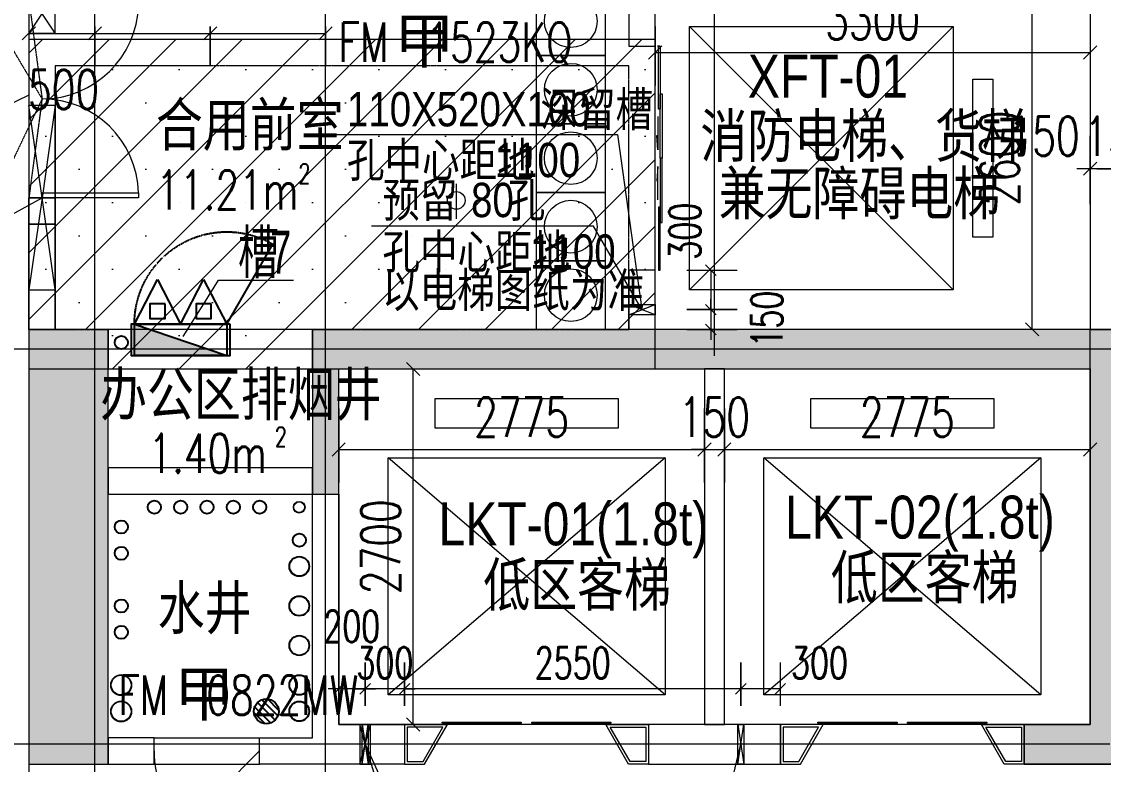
# Model space of a CAD drawing. Header units: millimetres. Extents: x 8533 to 398112, y -117646 to 105276.
# Drawn here: x 164491 to 172696, y 51553 to 57192 of the extents above; entities that cross this region are included whole.
import ezdxf

# ---------------------------------------------------------------- set-up
doc = ezdxf.new("R2010")
doc.units = ezdxf.units.MM
for name, pattern in [('IMPORT-A-D0TE-BF$0$DOTE', [0]), ('IMPORT-A-JC-10_12F$0$DASH', [3.5, 2.5, -1]), ('IMPORT-DASH', [3.5, 2.5, -1]), ('IMPORT-P-XHS-10F$0$DASH', [3.5, 2.5, -1])]:
    doc.linetypes.add(name, pattern=pattern)
for name, color, linetype, lineweight in [('A-D0TE-BF$0$A-Axis-GRID', 1, 'IMPORT-A-D0TE-BF$0$DOTE', 13), ('A-JC-10_12F$0$A-Dims_IDEN', 13, 'Continuous', 13), ('A-JC-10_12F$0$A-floor-HATCH', 9, 'Continuous', 13), ('A-JC-10_12F$0$夹层填充', 8, 'Continuous', 13), ('A-KD-Elevator-Standard$0$A-Dims', 140, 'Continuous', 13), ('A-KD-Elevator-Standard$0$A-Dims-IDEN', 13, 'Continuous', 13), ('A-KD-Elevator-Standard$0$A-floor-LIMIT', 3, 'Continuous', 13), ('A-KD-Elevator-Standard$0$PUB_TEXT', 7, 'Continuous', 13), ('A-PMDT-10F$0$0-现浇内墙构造柱-CABR', 31, 'Continuous', 13), ('A-PMDT-10F$0$0-预制内隔墙-CABR', 6, 'Continuous', 13), ('A-wall-10F$0$-A-盲道', 8, 'Continuous', 13), ('A-wall-10F$0$A-Dims', 140, 'Continuous', 13), ('A-wall-10F$0$A-wall-ARCH', 7, 'Continuous', 13), ('A-wall-10F$0$A-wall-COL', 30, 'Continuous', 13), ('A-wall-10F$0$A-wall-metl', 211, 'Continuous', 13), ('A-wall-10F$0$A-win', 3, 'Continuous', 13), ('A-wall-10F$0$DOOR_FIRE', 4, 'Continuous', 13), ('A-wall-10F$0$DOOR_FIRE_TEXT', 7, 'Continuous', 13), ('A-wall-10F$0$EVTR', 2, 'Continuous', 13), ('A-wall-10F$0$PUB_TEXT', 7, 'Continuous', 13), ('A-wall-10F$0$SPACE', 7, 'Continuous', 13), ('H-TJ-10F$0$H-TZ-JZLD', 211, 'Continuous', 13), ('H-TJ-10F$0$H-TZ-JZLDBZ', 4, 'Continuous', 13), ('H-TJ-10F$0$H-TZ-KTTG', 2, 'Continuous', 13), ('P-XHS-10F$0$PTA-JS给水立管_1区_', 90, 'Continuous', 25), ('P-XHS-10F$0$PTA-PS排水地漏', 10, 'Continuous', 25), ('P-XHS-10F$0$PTA-PS通气立管', 10, 'Continuous', 25), ('P-XHS-10F$0$PTA-PS重力废水立管', 21, 'Continuous', 25), ('P-XHS-10F$0$PTA-XH消火栓立管2区', 10, 'Continuous', 25), ('P-XHS-10F$0$PTA-XH消火栓立管_1区_', 10, 'Continuous', 25), ('P-XHS-10F$0$PTA-XH消火栓箱', 10, 'Continuous', 25), ('P-XHS-10F$0$PTA-YS重力雨水立管', 130, 'Continuous', 25), ('P-XHS-10F$0$VPIPE-中水高', 122, 'Continuous', 25), ('P-XHS-10F$0$VPIPE-直饮', 62, 'Continuous', 25), ('P-XHS-10F$0$VPIPE-直饮3', 65, 'Continuous', 25), ('P-XHS-10F$0$消火栓留槽提资', 4, 'Continuous', 13), ('wall-10_12F$0$S-hatch', 253, 'Continuous', 13), ('wall-10_12F$0$S-wall', 31, 'Continuous', 13), ('X-AREA-SS', 3, 'IMPORT-DASH', 13), ('塔楼-ARC-10F-20250714_dwg', 8, 'Continuous', 13)]:
    doc.layers.add(name, color=color, linetype=linetype, lineweight=lineweight)
doc.styles.add('Arial', font='arial.ttf', dxfattribs={"width": 0.7, "height": 326.200771})
doc.styles.add('Arial_5', font='arial.ttf', dxfattribs={"width": 0.8, "height": 326.200771})
doc.styles.add('Arial_8', font='arial.ttf', dxfattribs={"width": 0.8, "height": 260.960617})
doc.styles.add('Arial_9', font='arial.ttf', dxfattribs={"width": 0.63, "height": 326.200771})
doc.styles.add('Simplex', font='simplex_.ttf', dxfattribs={"width": 0.705882, "height": 297.5})
doc.styles.add('Simplex_3', font='simplex_.ttf', dxfattribs={"height": 337.588652})
doc.styles.add('Simplex_4', font='simplex_.ttf', dxfattribs={"width": 0.705882, "height": 238})
doc.styles.add('Simplex_5', font='simplex_.ttf', dxfattribs={"width": 0.705882, "height": 148.75})

# ---------------------------------------------------------------- blocks, each defined once
blk = doc.blocks.new('塔楼-ARC-10F-20250714_dwg_A-D0TE-BF-2024562-10F_ARC_46_000_')
at = {"layer": 'A-D0TE-BF$0$A-Axis-GRID', "linetype": 'Continuous'}
for p, q in [((13450, -9300), (13450, -5900)), ((8750, -7100), (8750, -6700)), ((10500, -7100), (10500, -6700)), ((8750, -9300), (8750, -7100)), ((10500, -9300), (10500, -7100)), ((8750, -9600), (8750, -9300)), ((10500, -9450), (10500, -9300)), ((13450, -9500), (13450, -9300)), ((8250, -9450), (-2116.1, -9450)), ((8850, -9450), (8250, -9450)), ((10400, -9450), (8850, -9450)), ((10500, -9450), (10400, -9450)), ((10500, -9600), (10500, -9450)), ((13000, -9450), (10500, -9450)), ((16600, -9450), (13000, -9450)), ((8750, -12600), (8750, -9600)), ((10500, -10550), (10500, -9600)), ((10500, -16500), (10500, -10550)), ((8250, -12450), (-2116.1, -12450)), ((8850, -12450), (8250, -12450)), ((15800, -12450), (8850, -12450)), ((16450, -12450), (15800, -12450)), ((8750, -16500), (8750, -12600))]:
    blk.add_line(p, q, dxfattribs=at)
blk = doc.blocks.new('塔楼-ARC-10F-20250714_dwg__U152-2024572-10F_ARC_46_000_')
at = {"layer": 'H-TJ-10F$0$H-TZ-JZLD'}
for p, q in [((0, 700), (0, -700)), ((0, 700), (0.5, 696.8)), ((199.9, 700), (0.5, 700)), ((0.5, 696.8), (100, 0)), ((100, 0), (199.9, 699.1)), ((200, 0), (200, 700)), ((0, -700), (100, 0)), ((100, 0), (199.9, -699.1)), ((200, -700), (200, 0)), ((0, -700), (199.9, -700))]:
    blk.add_line(p, q, dxfattribs=at)
blk = doc.blocks.new('塔楼-ARC-10F-20250714_dwg__U166-2024573-10F_ARC_46_000_')
at = {"layer": 'H-TJ-10F$0$H-TZ-JZLD'}
for p, q in [((0, 150), (166.7, -100)), ((33.3, -100), (200, 150)), ((0.5, -149.3), (33.3, -100)), ((0.5, -150), (200, -150)), ((166.7, -100), (200, -150)), ((200, -150), (200, -100))]:
    blk.add_line(p, q, dxfattribs=at)
at = {"layer": 'H-TJ-10F$0$H-TZ-JZLD', "flags": 128}
blk.add_lwpolyline([(200, -100), (200, 150), (0, 150), (0, -150)], dxfattribs=at)
blk = doc.blocks.new('塔楼-ARC-10F-20250714_dwg__U154-2024598-10F_ARC_46_000_')
at = {"layer": 'H-TJ-10F$0$H-TZ-KTTG'}
for radius in [79.5, 75, 75]:
    blk.add_circle((0, 0), radius, dxfattribs=at)
blk = doc.blocks.new('塔楼-ARC-10F-20250714_dwg_H-TJ-10F-2024599-10F_ARC_46_000_')
at = {"layer": 'H-TJ-10F$0$H-TZ-JZLDBZ'}
blk.add_line((8250, -8355.9), (8350, -8300.9), dxfattribs=at)
at = {"layer": 'H-TJ-10F$0$H-TZ-JZLDBZ', "flags": 128}
blk.add_lwpolyline([(4542.4, -9613.7), (5961.4, -9613.7), (8249, -8356.4)], dxfattribs=at)
at = {"layer": 'H-TJ-10F$0$H-TZ-KTTG'}
for radius in [44.5, 40.5]:
    blk.add_circle((10300.4, -10650), radius, dxfattribs=at)
at = {"rotation": 180}
for name, p in [('塔楼-ARC-10F-20250714_dwg__U166-2024573-10F_ARC_46_000_', (8449.9, -6900)), ('塔楼-ARC-10F-20250714_dwg__U152-2024572-10F_ARC_46_000_', (8449.9, -8300))]:
    blk.add_blockref(name, p, dxfattribs=at)
for p in [(8949.8, -12000.2), (8949.8, -12200.2)]:
    blk.add_blockref('塔楼-ARC-10F-20250714_dwg__U154-2024598-10F_ARC_46_000_', p)
blk = doc.blocks.new('塔楼-ARC-10F-20250714_dwg__U152-V68-10F_ARC_46_000_')
at = {"layer": 'H-TJ-10F$0$H-TZ-JZLD'}
for p, q in [((0, 700), (0.5, 696.8)), ((199.9, 700), (0.5, 700)), ((0.5, 696.8), (100, 0)), ((100, 0), (199.9, 699.1)), ((200, 0), (200, 700)), ((100, 0), (199.9, -699.1)), ((200, -700), (200, 0)), ((0, -700), (199.9, -700))]:
    blk.add_line(p, q, dxfattribs=at)
at = {"layer": 'H-TJ-10F$0$H-TZ-JZLD', "flags": 128}
blk.add_lwpolyline([(0, 700), (0, -700), (100, 0)], dxfattribs=at)
blk = doc.blocks.new('塔楼-ARC-10F-20250714_dwg__U166-V69-10F_ARC_46_000_')
at = {"layer": 'H-TJ-10F$0$H-TZ-JZLD'}
for p, q in [((0, 150), (166.7, -100)), ((33.3, -100), (200, 150)), ((0.5, -149.3), (33.3, -100)), ((166.7, -100), (200, -150))]:
    blk.add_line(p, q, dxfattribs=at)
at = {"layer": 'H-TJ-10F$0$H-TZ-JZLD', "flags": 128}
for points in [[(200, -100), (200, 150), (0, 150), (0, -150)], [(0.5, -150), (200, -150), (200, -100)]]:
    blk.add_lwpolyline(points, dxfattribs=at)
blk = doc.blocks.new('塔楼-ARC-10F-20250714_dwg_H-TJ-10F-V80-10F_ARC_46_000_')
at = {"layer": 'H-TJ-10F$0$H-TZ-JZLDBZ'}
blk.add_line((8250, -8355.9), (8350, -8300.9), dxfattribs=at)
at = {"layer": 'H-TJ-10F$0$H-TZ-JZLDBZ', "flags": 128}
blk.add_lwpolyline([(4542.4, -9613.7), (5961.4, -9613.7), (8249, -8356.4)], dxfattribs=at)
at = {"layer": 'H-TJ-10F$0$H-TZ-KTTG'}
for radius in [44.5, 40.5]:
    blk.add_circle((10300.4, -10650), radius, dxfattribs=at)
at = {"rotation": 180}
for name, p in [('塔楼-ARC-10F-20250714_dwg__U166-V69-10F_ARC_46_000_', (8449.9, -6900)), ('塔楼-ARC-10F-20250714_dwg__U152-V68-10F_ARC_46_000_', (8449.9, -8300))]:
    blk.add_blockref(name, p, dxfattribs=at)
for p in [(8949.8, -12000.2), (8949.8, -12200.2)]:
    blk.add_blockref('塔楼-ARC-10F-20250714_dwg__U154-2024598-10F_ARC_46_000_', p)
blk = doc.blocks.new('塔楼-ARC-10F-20250714_dwg_wall-10_12F-2024600-10F_ARC_46_000_')
at = {"layer": 'wall-10_12F$0$S-hatch'}
for points in [[(8250, -12600), (8850, -12600), (8850, -9300), (8250, -9300), (8250, -9600)], [(10400, -10550), (10600, -10550), (10600, -9600), (16300, -9600), (16300, -9300), (10400, -9300), (10400, -9610.5)], [(15800, -12600), (16600, -12600), (16600, -9300), (16300, -9300), (16300, -12300), (15800, -12300)]]:
    blk.add_hatch(color=256, dxfattribs=at).paths.add_polyline_path(points, flags=0)
at = {"layer": 'wall-10_12F$0$S-wall'}
for p, q in [((8449.4, -9300), (8250, -9300)), ((8250, -9300), (8250, -9600)), ((8850, -9300), (8449.4, -9300)), ((8850, -9600), (8850, -9300)), ((10400, -9300), (10400, -9600)), ((13000, -9300), (10400, -9300)), ((8850, -11600), (8850, -9600)), ((10600, -9600), (13000, -9600)), ((10600, -10550), (10600, -9600)), ((13000, -9600), (16300, -9600)), ((16300, -12300), (16300, -9600)), ((8850, -12600), (8850, -11600))]:
    blk.add_line(p, q, dxfattribs=at)
at = {"layer": 'wall-10_12F$0$S-wall', "flags": 128}
for points in [[(16300, -9600), (16300, -9300), (13000, -9300)], [(16300, -9600), (16300, -9300), (16600, -9300)], [(8250, -9600), (8250, -12600), (8850, -12600)], [(10400, -9600), (10400, -10550), (10600, -10550)], [(16600, -12600), (16300, -12600), (15800, -12600), (15800, -12300), (16300, -12300)]]:
    blk.add_lwpolyline(points, dxfattribs=at)
blk = doc.blocks.new('塔楼-ARC-10F-20250714_dwg_A-JC-10_12F-2024601-10F_ARC_46_000_')
at = {"layer": 'A-JC-10_12F$0$夹层填充'}
h = blk.add_hatch(dxfattribs=at)
h.set_pattern_fill('FP_46', color=256, style=0, pattern_type=2)
h.set_pattern_definition([(45, (0, 0), (-252.57, 252.57), []), (45, (252.57, 0), (-252.57, 252.57), [0, -357.188])])
h.paths.add_polyline_path([(8850, -9600), (10400, -9600), (10400, -9300), (13000, -9300), (13000, -7100), (8250, -7100), (8250, -9300), (8850, -9300)], flags=0)
at = {"layer": 'A-JC-10_12F$0$A-Dims_IDEN', "flags": 128}
blk.add_lwpolyline([(8250, -7521.7), (6281.2, -8476.7), (3160.4, -8476.7), (2160.4, -8476.7)], dxfattribs=at)
at = {"layer": 'A-JC-10_12F$0$A-floor-HATCH'}
for p, q in [((13000, -9300), (13000, -7100)), ((8850, -9300), (8850, -9500)), ((10400, -9300), (10400, -9500)), ((8850, -9600), (10400, -9600))]:
    blk.add_line(p, q, dxfattribs=at)
at = {"layer": 'A-JC-10_12F$0$A-floor-HATCH', "linetype": 'IMPORT-A-JC-10_12F$0$DASH'}
for p, q in [((8450, -9300), (8850, -9300)), ((10400, -9300), (12800, -9300))]:
    blk.add_line(p, q, dxfattribs=at)
at = {"layer": 'A-JC-10_12F$0$A-floor-HATCH', "flags": 128}
for points in [[(13000, -7100), (8250, -7100), (8250, -8300)], [(8250, -8300), (8250, -9600), (8850, -9600)], [(10400, -9600), (13000, -9600), (13000, -9300)]]:
    blk.add_lwpolyline(points, dxfattribs=at)
at = {"layer": 'A-JC-10_12F$0$A-floor-HATCH', "linetype": 'IMPORT-A-JC-10_12F$0$DASH', "flags": 128}
blk.add_lwpolyline([(12800, -9300), (12800, -7300), (8450, -7300), (8450, -9300)], dxfattribs=at)
blk = doc.blocks.new('塔楼-ARC-10F-20250714_dwg_P-XHS-10F$0$消火栓箱体_留洞750_240_-V81-10F_ARC_46_000_')
at = {"layer": 'P-XHS-10F$0$PTA-XH消火栓箱'}
blk.add_hatch(color=256, dxfattribs=at).paths.add_polyline_path([(1141429.3, 2311090.4), (1141429.3, 2311330.4), (1140729.3, 2311090.4)], flags=0)
at = {"layer": 'P-XHS-10F$0$PTA-XH消火栓立管_1区_', "color": 135}
blk.add_line((1140729.2, 2311330.4), (1140379.2, 2311936.6), dxfattribs=at)
at = {"layer": 'P-XHS-10F$0$PTA-XH消火栓立管_1区_', "color": 135, "flags": 128}
blk.add_lwpolyline([(1140704.3, 2311330.4), (1141454.3, 2311330.4), (1141454.3, 2311090.4), (1140704.3, 2311090.4)], close=True, dxfattribs=at)
at = {"layer": 'P-XHS-10F$0$PTA-XH消火栓立管_1区_', "color": 135, "linetype": 'IMPORT-P-XHS-10F$0$DASH'}
blk.add_arc((1140729.2, 2311330.4), 700, 0, 120, dxfattribs=at)
at = {"layer": 'P-XHS-10F$0$PTA-XH消火栓箱'}
for p, q in [((1141429.3, 2311330.4), (1140729.3, 2311090.4)), ((1141429.3, 2311090.4), (1141429.3, 2311330.4)), ((1140729.3, 2311090.4), (1141429.3, 2311090.4))]:
    blk.add_line(p, q, dxfattribs=at)
at = {"layer": 'P-XHS-10F$0$PTA-XH消火栓箱', "flags": 128}
for points in [[(1140904.3, 2311669.5), (1140729.3, 2311330.4), (1141079.2, 2311330.4)], [(1141254.3, 2311669.5), (1141079.3, 2311330.4), (1141429.2, 2311330.4)]]:
    blk.add_lwpolyline(points, close=True, dxfattribs=at)
for points in [[(1140847, 2311484.4), (1140961.5, 2311484.4), (1140961.5, 2311372.9), (1140847, 2311372.9), (1140847, 2311484.4)], [(1141197, 2311484.4), (1141311.5, 2311484.4), (1141311.5, 2311372.9), (1141197, 2311372.9), (1141197, 2311484.4)], [(1141429.3, 2311330.4), (1141079.3, 2311330.4), (1140729.3, 2311330.4), (1141429.3, 2311330.4), (1140729.3, 2311330.4), (1140729.3, 2311090.4), (1141429.3, 2311090.4), (1141429.3, 2311330.4), (1140729.3, 2311090.4)]]:
    blk.add_lwpolyline(points, dxfattribs=at)
blk = doc.blocks.new('塔楼-ARC-10F-20250714_dwg_P-XHS-10F$0$$TwtSys$00000141-2024618-10F_ARC_46_000_')
at = {"layer": 'P-XHS-10F$0$PTA-PS排水地漏', "flags": 128}
for points in [[(-10.1, 91.8), (-94.2, 7.7)], [(35.1, 87.2), (-87.2, -35.1)], [(66.5, 66.5), (-66.5, -66.5)], [(87.6, 32.9), (-32.4, -87.1)], [(92.3, -11.4), (11.4, -92.3)]]:
    blk.add_lwpolyline(points, close=True, dxfattribs=at)
at = {"layer": 'P-XHS-10F$0$PTA-PS排水地漏'}
blk.add_circle((0, 0), 94, dxfattribs=at)
blk.add_circle((0, 0), 94, dxfattribs=at)
blk = doc.blocks.new('塔楼-ARC-10F-20250714_dwg_P-XHS-10F-2024623-10F_ARC_46_000_')
at = {"layer": 'P-XHS-10F$0$PTA-JS给水立管_1区_'}
for centre in [(9800.9, -10649.6), (10000.9, -10649.6)]:
    blk.add_circle(centre, 50, dxfattribs=at)
at = {"layer": 'P-XHS-10F$0$PTA-PS通气立管'}
blk.add_circle((10300.9, -11999.6), 75, dxfattribs=at)
at = {"layer": 'P-XHS-10F$0$PTA-PS重力废水立管'}
for centre, radius in [((10300.9, -10899.6), 50), ((10300.9, -11099.6), 75), ((10300.9, -12199.6), 75)]:
    blk.add_circle(centre, radius, dxfattribs=at)
at = {"layer": 'P-XHS-10F$0$PTA-XH消火栓立管2区'}
for centre in [(8950.9, -9399.9), (8950.9, -11399.6), (8950.9, -11599.6)]:
    blk.add_circle(centre, 50, dxfattribs=at)
at = {"layer": 'P-XHS-10F$0$PTA-YS重力雨水立管'}
for centre in [(10300.9, -11399.6), (10300.9, -11699.6)]:
    blk.add_circle(centre, 75, dxfattribs=at)
at = {"layer": 'P-XHS-10F$0$VPIPE-中水高'}
for centre in [(9400.9, -10649.6), (9600.9, -10649.6)]:
    blk.add_circle(centre, 50, dxfattribs=at)
at = {"layer": 'P-XHS-10F$0$VPIPE-直饮'}
blk.add_circle((8950.9, -10999.6), 50, dxfattribs=at)
at = {"layer": 'P-XHS-10F$0$VPIPE-直饮3'}
for centre in [(9200.9, -10649.6), (8950.9, -10799.6)]:
    blk.add_circle(centre, 50, dxfattribs=at)
at = {"layer": 'P-XHS-10F$0$消火栓留槽提资'}
for p, q in [((9518.2, -9197.6), (9575.7, -9105.2)), ((9421, -9353.6), (9518.2, -9197.6))]:
    blk.add_line(p, q, dxfattribs=at)
at = {"layer": 'P-XHS-10F$0$消火栓留槽提资', "flags": 128}
blk.add_lwpolyline([(9575.7, -9105.2), (9687.2, -8926.3), (10256.7, -8926.3)], dxfattribs=at)
at = {"extrusion": (0, 0, -1), "zscale": -1, "rotation": 359.9856960209426}
blk.add_blockref('塔楼-ARC-10F-20250714_dwg_P-XHS-10F$0$消火栓箱体_留洞750_240_-V81-10F_ARC_46_000_', (-1151056.7, -2320304.7), dxfattribs=at)
at = {"rotation": 270}
blk.add_blockref('塔楼-ARC-10F-20250714_dwg_P-XHS-10F$0$$TwtSys$00000141-2024618-10F_ARC_46_000_', (10050.9, -12199.6), dxfattribs=at)
at = {"layer": 'P-XHS-10F$0$消火栓留槽提资', "color": 7, "char_height": 326.201, "attachment_point": 1, "line_spacing_factor": 0.941778}
for s, insert, width, style in [('\\fArial|b0|i0|c134|p34|;\\W.7;槽', (9835.2, -8549.5), 422.661, 'Arial'), ('\\fArial|b0|i0|c134|p34|;\\W.63;7', (10080.2, -8549.5), 190.197, 'Arial_9')]:
    blk.add_mtext(s, dxfattribs=dict(at, insert=insert, width=width, style=style))
blk = doc.blocks.new('塔楼-ARC-10F-20250714_dwg_A-KD-Elevator-Standard$0$_ArchTick-2024624-10F_ARC_46_000_')
at = {"layer": 'A-KD-Elevator-Standard$0$A-Dims'}
blk.add_line((-0.5, -0.5), (0.5, 0.5), dxfattribs=at)
blk = doc.blocks.new('塔楼-ARC-10F-20250714_dwg_A-KD-Elevator-Standard$0$_ArchTick-V85-10F_ARC_46_000_')
at = {"layer": 'A-KD-Elevator-Standard$0$A-Dims'}
for p, q in [((0, 0), (0.5, 0.5)), ((-0.5, -0.5), (0, 0))]:
    blk.add_line(p, q, dxfattribs=at)
blk = doc.blocks.new('塔楼-ARC-10F-20250714_dwg_A-KD-Elevator-Standard-2024625-10F_ARC_46_000_')
at = {"layer": 'A-KD-Elevator-Standard$0$A-Dims'}
for p, q in [((13240, -8850), (13622.5, -8850)), ((13422.5, -9150), (13422.5, -9300)), ((13240, -9300), (13622.5, -9300)), ((13422.5, -9300), (13422.5, -9380)), ((10600, -12158), (10600, -11828.7)), ((13950, -12158), (13950, -11828.7)), ((11100, -12028.7), (11180, -12028.7))]:
    blk.add_line(p, q, dxfattribs=at)
at = {"layer": 'A-KD-Elevator-Standard$0$A-Dims', "flags": 128}
for points in [[(13422.5, -8850), (13422.5, -9150), (13422.5, -9070)], [(10720, -12028.7), (10800, -12028.7), (10600, -12028.7), (10520, -12028.7)], [(13950, -12028.7), (13650, -12028.7), (11100, -12028.7), (10800, -12028.7), (10880, -12028.7)]]:
    blk.add_lwpolyline(points, dxfattribs=at)
for points in [[(13622.5, -9150), (13240, -9150)], [(10800, -11828.7), (10800, -12158)], [(11100, -11828.7), (11100, -12158)], [(13650, -11828.7), (13650, -12158)]]:
    blk.add_lwpolyline(points, close=True, dxfattribs=at)
at = {"layer": 'A-KD-Elevator-Standard$0$A-Dims-IDEN', "color": 7}
blk.add_line((11491.9, -8194.2), (11491.9, -8460.2), dxfattribs=at)
at = {"layer": 'A-KD-Elevator-Standard$0$A-Dims-IDEN', "flags": 128}
for points in [[(10578.5, -7820.5), (12713.8, -7820.5), (12900, -9150), (12531.6, -8516.2), (10847.9, -8516.2)], [(13164.5, -14475.4), (11429.5, -14475.4), (10800, -12450), (11402.5, -13770), (10850.5, -16500)], [(13596.6, -16500), (13164.5, -14475.4), (13650, -12450)]]:
    blk.add_lwpolyline(points, dxfattribs=at)
at = {"layer": 'A-KD-Elevator-Standard$0$A-Dims-IDEN', "color": 7}
blk.add_circle((11491.9, -8320.2), 67.2, dxfattribs=at)
at = {"layer": 'A-KD-Elevator-Standard$0$A-floor-LIMIT'}
for p, q in [((13000, -9190), (12800, -9110)), ((10840, -12600), (10760, -12300)), ((10777.5, -12600), (10822.5, -12300)), ((13627.5, -12600), (13672.5, -12300))]:
    blk.add_line(p, q, dxfattribs=at)
at = {"layer": 'A-KD-Elevator-Standard$0$A-floor-LIMIT', "flags": 128}
for points in [[(12800, -9190), (12800, -9110), (13000, -9110), (13000, -9190), (12800, -9190), (13000, -9110)], [(10760, -12600), (10840, -12300), (10760, -12300), (10760, -12600), (10840, -12600), (10840, -12300)], [(10777.5, -12300), (10822.5, -12300), (10822.5, -12600), (10777.5, -12600), (10777.5, -12300), (10822.5, -12600)], [(13627.5, -12300), (13672.5, -12300), (13672.5, -12600), (13627.5, -12600), (13627.5, -12300), (13672.5, -12600)]]:
    blk.add_lwpolyline(points, dxfattribs=at)
for name, p, xscale, yscale, zscale, rotation in [('塔楼-ARC-10F-20250714_dwg_A-KD-Elevator-Standard$0$_ArchTick-2024624-10F_ARC_46_000_', (13422.5, -8850), 80.00000000000001, 80.00000000000001, 80.00000000000001, 90), ('塔楼-ARC-10F-20250714_dwg_A-KD-Elevator-Standard$0$_ArchTick-2024624-10F_ARC_46_000_', (13422.5, -9150), 80, 80, 80, 270), ('塔楼-ARC-10F-20250714_dwg_A-KD-Elevator-Standard$0$_ArchTick-2024624-10F_ARC_46_000_', (13422.5, -9150), 80, 80, 80, 270), ('塔楼-ARC-10F-20250714_dwg_A-KD-Elevator-Standard$0$_ArchTick-V85-10F_ARC_46_000_', (13422.5, -9300), 80.00000000000001, 80.00000000000001, 80.00000000000001, 90), ('塔楼-ARC-10F-20250714_dwg_A-KD-Elevator-Standard$0$_ArchTick-2024624-10F_ARC_46_000_', (10800, -12028.7), 80, 80, 80, 180), ('塔楼-ARC-10F-20250714_dwg_A-KD-Elevator-Standard$0$_ArchTick-2024624-10F_ARC_46_000_', (11100, -12028.7), 80, 80, 80, 180), ('塔楼-ARC-10F-20250714_dwg_A-KD-Elevator-Standard$0$_ArchTick-2024624-10F_ARC_46_000_', (11100, -12028.7), 80, 80, 80, 180), ('塔楼-ARC-10F-20250714_dwg_A-KD-Elevator-Standard$0$_ArchTick-2024624-10F_ARC_46_000_', (13650, -12028.7), 80, 80, 80, 180)]:
    blk.add_blockref(name, p, dxfattribs=dict(xscale=xscale, yscale=yscale, zscale=zscale, rotation=rotation))
at = {"xscale": 80, "yscale": 80, "zscale": 80}
for p in [(10600, -12028.7), (10800, -12028.7), (13650, -12028.7), (13950, -12028.7)]:
    blk.add_blockref('塔楼-ARC-10F-20250714_dwg_A-KD-Elevator-Standard$0$_ArchTick-2024624-10F_ARC_46_000_', p, dxfattribs=at)
at = {"layer": 'A-KD-Elevator-Standard$0$A-Dims', "color": 7, "char_height": 238, "attachment_point": 2, "rotation": 90, "line_spacing_factor": 1.125731, "style": 'Simplex_4'}
for s, insert, width in [('300', (13106.6, -8554), 550.748), ('150', (13729.2, -9221.9), 513.458)]:
    blk.add_mtext(s, dxfattribs=dict(at, insert=insert, width=width))
at = {"layer": 'A-KD-Elevator-Standard$0$A-Dims', "color": 7, "char_height": 238, "attachment_point": 2, "line_spacing_factor": 1.125731, "style": 'Simplex_4'}
for s, insert, width in [('200', (10698.5, -11435.2), 550.748), ('300', (10950, -11712.8), 550.748), ('2550', (12375, -11712.8), 734.331), ('300', (14246, -11712.8), 550.748)]:
    blk.add_mtext(s, dxfattribs=dict(at, insert=insert, width=width))
at = {"layer": 'A-KD-Elevator-Standard$0$A-Dims-IDEN', "color": 7, "attachment_point": 1, "line_spacing_factor": 0.941778, "style": 'Arial_8'}
for s, insert, char_height, width in [('深留槽', (12130.1, -7497.7), 260.96, 1166.645), ('110X520X100', (10662.5, -7497.7), 260.961, 2138.848), ('孔中心距地', (10662.5, -7883.1), 260.96, 1944.408), ('1100', (11782.5, -7883.1), 260.96, 777.763), ('预留', (10931.9, -8186.8), 260.96, 777.763), ('80', (11603.9, -8186.8), 260.96, 388.882), ('\\fArial|b0|i0|c134|p34|;\\W.8;孔', (11881.9, -8186.8), 260.961, 388.882), ('孔中心距地', (10931.9, -8578.8), 260.96, 1944.408), ('1100', (12051.9, -8578.8), 260.96, 777.763)]:
    blk.add_mtext(s, dxfattribs=dict(at, insert=insert, char_height=char_height, width=width))
at = {"layer": 'A-KD-Elevator-Standard$0$PUB_TEXT', "insert": (10929, -8870.4), "char_height": 260.96, "width": 2722.171, "attachment_point": 1, "line_spacing_factor": 0.941778, "style": 'Arial_8'}
blk.add_mtext('以电梯图纸为准', dxfattribs=at)
blk = doc.blocks.new('塔楼-ARC-10F-20250714_dwg_A-KD-Elevator-Standard-10_18F-2024626-10F_ARC_46_000_')
blk.add_blockref('塔楼-ARC-10F-20250714_dwg_A-KD-Elevator-Standard-2024625-10F_ARC_46_000_', (0, 0))
blk = doc.blocks.new('塔楼-ARC-10F-20250714_dwg_A-wall-10F$0$adsafs-2024780-10F_ARC_46_000_')
at = {"layer": 'A-wall-10F$0$-A-盲道', "flags": 128}
blk.add_lwpolyline([(109604361.4, -34965196.8), (109604881.4, -34965196.8), (109604881.4, -34965716.8), (109604361.4, -34965716.8)], close=True, dxfattribs=at)
at = {"layer": 'A-wall-10F$0$-A-盲道'}
blk.add_circle((109604621.4, -34965456.8), 200, dxfattribs=at)
blk = doc.blocks.new('塔楼-ARC-10F-20250714_dwg_A-wall-10F$0$adsafs-V97-10F_ARC_46_000_')
at = {"layer": 'A-wall-10F$0$-A-盲道'}
for p, q in [((109604361.4, -34965196.8), (109604461.4, -34965196.8)), ((109604461.4, -34965196.8), (109604881.4, -34965196.8))]:
    blk.add_line(p, q, dxfattribs=at)
at = {"layer": 'A-wall-10F$0$-A-盲道', "flags": 128}
blk.add_lwpolyline([(109604881.4, -34965196.8), (109604881.4, -34965716.8), (109604361.4, -34965716.8), (109604361.4, -34965196.8)], dxfattribs=at)
at = {"layer": 'A-wall-10F$0$-A-盲道'}
blk.add_circle((109604621.4, -34965456.8), 200, dxfattribs=at)
blk = doc.blocks.new('塔楼-ARC-10F-20250714_dwg_A-wall-10F$0$$DorLib2D$00000002-2024787-10F_ARC_46_000_')
at = {"layer": 'A-wall-10F$0$DOOR_FIRE'}
for p, q in [((8350, -6800), (8449.4, -6800)), ((8449.4, -6800), (9081.2, -6800)), ((8448.8, -8300), (8350, -8300)), ((9081.2, -8300), (8448.8, -8300))]:
    blk.add_line(p, q, dxfattribs=at)
at = {"layer": 'A-wall-10F$0$DOOR_FIRE', "flags": 128}
for points in [[(9081.2, -6800), (9081.2, -6837.5), (8350, -6837.5), (8350, -6800)], [(8350, -8300), (8350, -8262.5), (9081.2, -8262.5), (9081.2, -8300)]]:
    blk.add_lwpolyline(points, dxfattribs=at)
at = {"layer": 'A-wall-10F$0$DOOR_FIRE'}
for centre, radius, start, end in [((8350, -6818.7), 731.3, 270, 358.53072), ((8350, -8281.2), 731.2, 1.46928, 90)]:
    blk.add_arc(centre, radius, start, end, dxfattribs=at)
blk = doc.blocks.new('塔楼-ARC-10F-20250714_dwg_A-wall-10F$0$$DorLib2D$00000114-2024798-10F_ARC_46_000_')
at = {"layer": 'A-wall-10F$0$DOOR_FIRE'}
blk.add_line((10000, -12500), (9434.3, -13065.7), dxfattribs=at)
blk.add_arc((10000, -12500), 800, 180, 225, dxfattribs=at)
blk = doc.blocks.new('塔楼-ARC-10F-20250714_dwg_A-wall-10F$0$$DorLib2D$00000127-2024806-10F_ARC_46_000_')
at = {"layer": 'A-wall-10F$0$A-win'}
blk.add_line((12625, -12300), (11425, -12300), dxfattribs=at)
at = {"layer": 'A-wall-10F$0$A-win', "flags": 128}
for points in [[(11385, -12288.6), (11385, -12282.3), (11985, -12282.3), (11985, -12288.6)], [(12065, -12288.6), (12065, -12282.3), (12665, -12282.3), (12665, -12288.6)]]:
    blk.add_lwpolyline(points, close=True, dxfattribs=at)
blk = doc.blocks.new('塔楼-ARC-10F-20250714_dwg_A-wall-10F$0$$DorLib2D$00000127-2024807-10F_ARC_46_000_')
at = {"layer": 'A-wall-10F$0$A-win'}
blk.add_line((15475, -12300), (14275, -12300), dxfattribs=at)
at = {"layer": 'A-wall-10F$0$A-win', "flags": 128}
for points in [[(14235, -12288.6), (14235, -12282.3), (14835, -12282.3), (14835, -12288.6)], [(14915, -12288.6), (14915, -12282.3), (15515, -12282.3), (15515, -12288.6)]]:
    blk.add_lwpolyline(points, close=True, dxfattribs=at)
blk = doc.blocks.new('塔楼-ARC-10F-20250714_dwg_A-wall-10F$0$$DorLib2D$00000138-2024808-10F_ARC_46_000_')
at = {"layer": 'A-wall-10F$0$A-win', "flags": 128}
for points in [[(13038.4, -7150), (13038.4, -7628.1), (13024.4, -7628.1), (13024.4, -7150), (13038.4, -7150), (13018.9, -7150)], [(13038.4, -8000), (13038.4, -7511.3), (13053.8, -7511.3), (13053.8, -8000), (13038.4, -8000), (13038.4, -8488.8), (13053.8, -8488.8), (13053.8, -8000)], [(13019.8, -7684.4), (13019.8, -7937.1), (13012.6, -7826.8), (13019.8, -7826.8)], [(13019.8, -8315.6), (13019.8, -8062.9), (13012.6, -8173.2), (13019.8, -8173.2)]]:
    blk.add_lwpolyline(points, dxfattribs=at)
blk.add_lwpolyline([(13038.4, -8371.9), (13024.4, -8371.9), (13024.4, -8850), (13038.4, -8850)], close=True, dxfattribs=at)
blk = doc.blocks.new('塔楼-ARC-10F-20250714_dwg_A-wall-10F$0$_ArchTick-2024809-10F_ARC_46_000_')
at = {"layer": 'A-wall-10F$0$A-Dims'}
blk.add_line((-0.5, -0.5), (0.5, 0.5), dxfattribs=at)
blk = doc.blocks.new('塔楼-ARC-10F-20250714_dwg_A-wall-10F-2024810-10F_ARC_46_000_')
at = {"layer": 'A-wall-10F$0$A-Dims'}
for p, q in [((15859.7, -9300), (15859.7, -6700)), ((8250, -7000), (8250, -7302.7)), ((10500, -7000), (10500, -7302.7)), ((13000, -7000), (13000, -7447.5)), ((16300, -7000), (16300, -7447.5)), ((13000, -7197.5), (16300, -7197.5)), ((16300, -8350), (16300, -7829.7)), ((16000, -9300), (15609.7, -9300)), ((10900, -9600), (11414.3, -9600)), ((11164.3, -12300), (11164.3, -9600)), ((10600, -9900), (10600, -10461.7)), ((16300, -9900), (16300, -10461.7)), ((13525, -10211.7), (16300, -10211.7)), ((10900, -12300), (11414.3, -12300))]:
    blk.add_line(p, q, dxfattribs=at)
at = {"layer": 'A-wall-10F$0$A-Dims', "flags": 128}
for points in [[(8250, -7052.7), (8750, -7052.7), (9625, -7052.7), (10500, -7052.7)], [(16600, -8079.7), (16450, -8079.7), (16300, -8079.7), (16200, -8079.7)], [(16350, -8079.7), (16450, -8079.7), (16550, -8079.7)], [(10600, -10211.7), (13375, -10211.7), (13275, -10211.7)], [(13375, -10211.7), (13525, -10211.7), (13625, -10211.7)]]:
    blk.add_lwpolyline(points, dxfattribs=at)
for points in [[(8750, -7302.7), (8750, -7000)], [(9625, -7302.7), (9625, -7000)], [(13375, -10461.7), (13375, -9900)], [(13525, -10461.7), (13525, -9900)]]:
    blk.add_lwpolyline(points, close=True, dxfattribs=at)
at = {"layer": 'A-wall-10F$0$A-wall-ARCH'}
blk.add_line((12800, -6700), (12800, -7150), dxfattribs=at)
at = {"layer": 'A-wall-10F$0$A-wall-ARCH', "flags": 128}
for points in [[(12800, -7150), (13000, -7150), (13000, -6700), (15200, -6700), (16300, -6700), (16300, -9300)], [(8448.8, -8300), (8250, -8300), (8250, -9300), (8449.4, -9300)], [(8450, -9300), (8450, -8300), (8448.8, -8300)], [(13000, -9300), (13000, -8850), (12800, -8850), (12800, -9300)], [(10600, -10550), (10600, -12300), (11100, -12300), (11100, -12600), (10500, -12600), (10000, -12600), (10000, -12400), (10400, -12400), (10400, -10550), (10400, -10350), (8850, -10350), (8850, -10550), (10400, -10550)]]:
    blk.add_lwpolyline(points, dxfattribs=at)
for points in [[(10400, -9600), (10400, -9300), (8850, -9300), (8850, -9600)], [(13950, -12600), (13950, -12300), (12950, -12300), (12950, -12600)], [(8850, -12600), (9200, -12600), (9200, -12400), (8850, -12400)]]:
    blk.add_lwpolyline(points, close=True, dxfattribs=at)
at = {"layer": 'A-wall-10F$0$A-wall-COL'}
for p, q in [((8449.4, -9300), (8250, -9300)), ((8850, -9300), (8449.4, -9300))]:
    blk.add_line(p, q, dxfattribs=at)
at = {"layer": 'A-wall-10F$0$A-wall-COL', "flags": 128}
for points in [[(8250, -9300), (8250, -12600), (8850, -12600), (8850, -9300)], [(16600, -9300), (12900, -9300), (10400, -9300), (10400, -10550), (10600, -10550), (10600, -9600), (12900, -9600), (16300, -9600)], [(16300, -9600), (16300, -12300), (15800, -12300), (15800, -12600), (16600, -12600)]]:
    blk.add_lwpolyline(points, dxfattribs=at)
at = {"layer": 'A-wall-10F$0$A-wall-metl', "flags": 128}
for points in [[(11251.8, -12600), (11425, -12300), (11100, -12300), (11100, -12600)], [(12798.2, -12600), (12625, -12300), (12950, -12300), (12950, -12600)], [(14101.8, -12600), (14275, -12300), (13950, -12300), (13950, -12600)], [(15648.2, -12600), (15475, -12300), (15800, -12300), (15800, -12600)], [(11240.2, -12580), (11390.4, -12320), (11120, -12320), (11120, -12580)], [(12809.8, -12580), (12659.6, -12320), (12930, -12320), (12930, -12580)], [(14090.2, -12580), (14240.4, -12320), (13970, -12320), (13970, -12580)], [(15659.8, -12580), (15509.6, -12320), (15780, -12320), (15780, -12580)]]:
    blk.add_lwpolyline(points, close=True, dxfattribs=at)
at = {"layer": 'A-wall-10F$0$DOOR_FIRE'}
for p, q in [((9200, -12400), (10000, -12400)), ((9200, -12600), (10000, -12600))]:
    blk.add_line(p, q, dxfattribs=at)
at = {"layer": 'A-wall-10F$0$EVTR'}
for p, q in [((15261.1, -7000), (13261.1, -9000)), ((13075, -12075), (10975, -10275)), ((15925, -12075), (13825, -10275))]:
    blk.add_line(p, q, dxfattribs=at)
at = {"layer": 'A-wall-10F$0$EVTR', "flags": 128}
for points in [[(13261.1, -7000), (15261.1, -7000), (15261.1, -9000), (13261.1, -9000), (13261.1, -7000), (15261.1, -9000)], [(13075, -10275), (13075, -12075), (10975, -12075), (10975, -10275), (13075, -10275), (10975, -12075)], [(15925, -10275), (15925, -12075), (13825, -12075), (13825, -10275), (15925, -10275), (13825, -12075)]]:
    blk.add_lwpolyline(points, dxfattribs=at)
for points in [[(15411.1, -8600), (15411.1, -7400), (15561.1, -7400), (15561.1, -8600)], [(10600, -9600), (16300, -9600), (16300, -12300), (10600, -12300)], [(12718.7, -9825), (12718.7, -10050), (11331.2, -10050), (11331.2, -9825)], [(15568.7, -9825), (15568.7, -10050), (14181.3, -10050), (14181.3, -9825)]]:
    blk.add_lwpolyline(points, close=True, dxfattribs=at)
at = {"layer": 'A-wall-10F$0$EVTR', "color": 4, "flags": 128}
blk.add_lwpolyline([(13525, -9600), (13375, -9600), (13375, -12300), (13525, -12300)], close=True, dxfattribs=at)
for name, p in [('塔楼-ARC-10F-20250714_dwg_A-wall-10F$0$adsafs-V97-10F_ARC_46_000_', (-109592261.4, 34958496.8)), ('塔楼-ARC-10F-20250714_dwg_A-wall-10F$0$$DorLib2D$00000002-2024787-10F_ARC_46_000_', (0, 0)), ('塔楼-ARC-10F-20250714_dwg_A-wall-10F$0$adsafs-2024780-10F_ARC_46_000_', (-109592261.4, 34957976.8)), ('塔楼-ARC-10F-20250714_dwg_A-wall-10F$0$$DorLib2D$00000138-2024808-10F_ARC_46_000_', (0, 0)), ('塔楼-ARC-10F-20250714_dwg_A-wall-10F$0$adsafs-2024780-10F_ARC_46_000_', (-109592261.4, 34957456.8)), ('塔楼-ARC-10F-20250714_dwg_A-wall-10F$0$adsafs-2024780-10F_ARC_46_000_', (-109592261.4, 34956936.8)), ('塔楼-ARC-10F-20250714_dwg_A-wall-10F$0$adsafs-2024780-10F_ARC_46_000_', (-109592261.4, 34956416.8)), ('塔楼-ARC-10F-20250714_dwg_A-wall-10F$0$$DorLib2D$00000127-2024806-10F_ARC_46_000_', (0, 0)), ('塔楼-ARC-10F-20250714_dwg_A-wall-10F$0$$DorLib2D$00000127-2024807-10F_ARC_46_000_', (0, 0)), ('塔楼-ARC-10F-20250714_dwg_A-wall-10F$0$$DorLib2D$00000114-2024798-10F_ARC_46_000_', (0, 0))]:
    blk.add_blockref(name, p)
at = {"xscale": 100, "yscale": 100, "zscale": 100}
for p, rotation in [((8250, -7052.7), 180), ((8750, -7052.7), 180), ((9625, -7052.7), 180), ((13000, -7197.5), 180), ((15859.7, -9300), 270), ((11164.3, -9600), 90), ((10600, -10211.7), 180), ((13525, -10211.7), 180), ((13525, -10211.7), 180), ((11164.3, -12300), 270)]:
    blk.add_blockref('塔楼-ARC-10F-20250714_dwg_A-wall-10F$0$_ArchTick-2024809-10F_ARC_46_000_', p, dxfattribs=dict(at, rotation=rotation))
for p in [(8750, -7052.7), (9625, -7052.7), (10500, -7052.7), (16300, -7197.5), (16300, -8079.7), (13375, -10211.7), (13375, -10211.7), (16300, -10211.7)]:
    blk.add_blockref('塔楼-ARC-10F-20250714_dwg_A-wall-10F$0$_ArchTick-2024809-10F_ARC_46_000_', p, dxfattribs=at)
at = {"layer": 'A-wall-10F$0$A-Dims', "color": 7, "char_height": 297.5, "attachment_point": 2, "line_spacing_factor": 1.125731, "style": 'Simplex'}
for s, insert, width in [('3300', (14650, -6802.6), 917.896), ('500', (8513.2, -7329.7), 688.422), ('150', (15950, -7684.8), 641.81), ('150', (16525, -7684.8), 641.81), ('2775', (11987.5, -9816.8), 917.896), ('150', (13450, -9816.8), 641.81), ('2775', (14912.5, -9816.8), 917.896)]:
    blk.add_mtext(s, dxfattribs=dict(at, insert=insert, width=width))
at = {"layer": 'A-wall-10F$0$A-Dims', "color": 7, "char_height": 297.5, "width": 917.896, "attachment_point": 2, "rotation": 90, "line_spacing_factor": 1.125731, "style": 'Simplex'}
for s, insert in [('2600', (15464.8, -8000)), ('2700', (10769.4, -10950))]:
    blk.add_mtext(s, dxfattribs=dict(at, insert=insert))
at = {"layer": 'A-wall-10F$0$DOOR_FIRE_TEXT', "attachment_point": 1, "line_spacing_factor": 1.125731}
for s, insert, char_height, width, style in [('FM', (10599, -6971.2), 297.5, 484.047, 'Simplex'), ('\\fSimplex|b0|i0|c134|p2|;甲', (11019, -6937.8), 337.589, 545.242, 'Simplex_3'), ('1523KQ', (11264.8, -6971.2), 297.5, 1380.429, 'Simplex'), ('\\fSimplex|b0|i0|c134|p2|;甲', (9349.9, -11894.7), 337.589, 545.242, 'Simplex_3'), ('FM', (8929.9, -11928.2), 297.5, 484.047, 'Simplex'), ('0822MW', (9595.7, -11928.2), 297.5, 1470.068, 'Simplex')]:
    blk.add_mtext(s, dxfattribs=dict(at, insert=insert, char_height=char_height, width=width, style=style))
at = {"layer": 'A-wall-10F$0$PUB_TEXT', "attachment_point": 1, "line_spacing_factor": 0.941778, "style": 'Arial_5'}
for s, insert, char_height, width in [('XFT-01', (13703.5, -7214.2), 326.2, 1458.179), ('合用前室', (9212.8, -7581.5), 326.2, 1944.239), ('消防电梯、货梯', (13342.8, -7666.7), 326.2, 3402.419), ('兼无障碍电梯', (13482, -8103), 326.2, 2916.359), ('办公区排烟井', (8789.5, -9628), 326.2, 2916.359), ('LKT-02(1.8t)', (13985.5, -10561.9), 326.201, 2916.359), ('LKT-01(1.8t)', (11357.1, -10613.3), 326.201, 2916.359), ('低区客梯', (14332.9, -11018.4), 326.2, 1944.239), ('低区客梯', (11696.4, -11074.1), 326.2, 1944.239), ('水井', (9227.1, -11249.7), 326.2, 972.12)]:
    blk.add_mtext(s, dxfattribs=dict(at, insert=insert, char_height=char_height, width=width))
at = {"layer": 'A-wall-10F$0$SPACE', "attachment_point": 1, "line_spacing_factor": 1.125731}
for s, insert, char_height, width, style in [('11.21m', (9214.8, -8093.2), 297.5, 1237.008, 'Simplex'), ('\\fSimplex|b0|i0|c134|p2|;\\W.70588;2', (10294.8, -8042.4), 148.75, 114.743, 'Simplex_5'), ('1.40m', (9156, -10092.2), 297.5, 1100.758, 'Simplex'), ('\\fSimplex|b0|i0|c134|p2|;\\W.70588;2', (10116, -10041.4), 148.75, 114.743, 'Simplex_5')]:
    blk.add_mtext(s, dxfattribs=dict(at, insert=insert, char_height=char_height, width=width, style=style))
blk = doc.blocks.new('塔楼-ARC-10F-20250714_dwg_A-PMDT-10F$0$scsccacccasc-2024811-10F_ARC_46_000_')
at = {"layer": 'A-PMDT-10F$0$0-现浇内墙构造柱-CABR'}
h = blk.add_hatch(dxfattribs=at)
h.set_pattern_fill('FP_72', color=8, style=0, pattern_type=2)
h.set_pattern_definition([(50, (31800.946, -132886.19), (91.0919515, -7.9692214), [9.525, -104.775]), (355, (31800.95, -132886.19), (-17.621214, 95.528304), [7.62, -83.82]), (100.451, (31808.54, -132886.85), (73.4713415, 87.557852), [8.095, -89.045]), (46.184, (31800.95, -132860.79), (135.539101, -21.021998), [14.287, -157.162]), (96.636, (31812.24, -132862.54), (118.701808, 123.713168), [12.143, -133.568]), (351.184, (31800.95, -132860.79), (118.70272, 123.711988), [11.43, -125.73]), (21, (31813.646, -132867.14), (75.8072607, -51.1322925), [9.525, -104.775]), (326, (31813.65, -132867.14), (30.90118, 92.093871), [7.62, -83.82]), (71.451, (31819.96, -132871.4), (106.7086904, 40.961158), [8.095, -89.045]), (37.5, (31800.946, -132886.19), (1.5441614, 42.2775379), [0, -82.804, 0, -85.09, -84.137]), (37.5, (31800.946, -132886.19), (1.5441614, 42.2775379), [-167.894, 0, -84.137]), (7.5, (31800.946, -132886.19), (33.409719, 50.0903735), [0, -48.514, 0, -80.899, -32.067]), (7.5, (31800.946, -132886.19), (33.409719, 50.0903735), [-129.413, 0, -32.067]), (327.5, (31772.625, -132886.19), (67.7955125, -2.8640346), [0, -31.75, 0, -99.06, -131.445]), (327.5, (31772.625, -132886.19), (67.7955125, -2.8640346), [-130.81, 0, -131.445]), (317.5, (31759.925, -132886.19), (74.0641054, 12.713012), [0, -41.275, 0, -65.786, -93.345]), (317.5, (31759.925, -132886.19), (74.0641054, 12.713012), [-107.061, 0, -93.345])])
h.paths.add_polyline_path([(1433199.2, 179934.9), (1433199.8, 179934.9), (1433199.1, 180134.9), (1433198.6, 180134.9), (1433199.1, 179978.5)], flags=0)
at = {"layer": 'A-PMDT-10F$0$0-预制内隔墙-CABR'}
h = blk.add_hatch(dxfattribs=at)
h.set_pattern_fill('FP_65', color=8, style=0, pattern_type=2)
h.set_pattern_definition([(0, (-1213354.08, -95633.75), (180, 360), [0, -360]), (0, (-1213564.7, -95682.35), (180, 360), [0, -360]), (0, (-1213447.7, -95685.95), (180, 360), [0, -360]), (0, (-1213319.9, -95579.75), (180, 360), [0, -360]), (0, (-1213469.28, -95703.95), (180, 360), [0, -360]), (0, (-1213283.9, -95352.95), (180, 360), [0, -360]), (0, (-1213393.7, -95381.75), (180, 360), [0, -360]), (0, (-1213336.08, -95426.75), (180, 360), [0, -360]), (0, (-1213629.5, -95433.95), (180, 360), [0, -360]), (0, (-1213453.08, -95450.15), (180, 360), [0, -360]), (0, (-1213521.5, -95541.95), (180, 360), [0, -360]), (0, (-1213517.9, -95676.95), (180, 360), [0, -360]), (0, (-1213382.9, -95691.35), (180, 360), [0, -360]), (0, (-1213283.9, -95532.95), (180, 360), [0, -360]), (0, (-1213620.5, -95588.75), (180, 360), [0, -360]), (0, (-1213589.9, -95527.55), (180, 360), [0, -360]), (0, (-1213449.5, -95552.75), (180, 360), [0, -360]), (0, (-1213499.9, -95604.95), (180, 360), [0, -360]), (0, (-1213528.7, -95486.15), (180, 360), [0, -360]), (0, (-1213483.7, -95351.15), (180, 360), [0, -360]), (0, (-1213606.08, -95664.35), (180, 360), [0, -360]), (0, (-1213408.08, -95424.95), (180, 360), [0, -360]), (0, (-1213575.5, -95419.55), (180, 360), [0, -360]), (0, (-1213604.28, -95372.75), (180, 360), [0, -360]), (130.601, (-1213305.996, -95465.663), (-899.99401095, 1080.00451829), [15.805, -6622.267]), (18.435, (-1213331.71, -95458.805), (899.9997119, 360.0008173), [16.263, -2260.577]), (90, (-1213331.71, -95474.23), (180, 360), [15.429, -704.571]), (161.565, (-1213316.28, -95479.377), (-899.9997119, 360.0008173), [16.263, -2260.577]), (53.13, (-1213316.28, -95479.38), (180.0006431, 359.9996784), [17.143, -1782.857]), (135, (-1213302.57, -95662.8), (-180.000395, 360.000083), [14.546, -1003.688]), (45, (-1213323.14, -95662.8), (180.000395, 360.000083), [14.546, -1003.688]), (135, (-1213312.85, -95673.09), (-180.000395, 360.000083), [14.546, -1003.688]), (45, (-1213312.85, -95673.09), (180.000395, 360.000083), [14.546, -1003.688]), (116.565, (-1213475.7, -95421.1), (0.000643, 720.000472), [19.166, -383.326]), (180, (-1213484.28, -95403.95), (-180, 360), [20.571, -339.429]), (63.435, (-1213513.43, -95421.1), (-0.000643, 720.000472), [19.166, -383.326]), (116.565, (-1213504.85, -95438.23), (0.000643, 720.000472), [19.166, -383.326]), (0, (-1213504.85, -95438.23), (180, 360), [20.571, -339.429]), (63.435, (-1213484.28, -95438.23), (-0.000643, 720.000472), [19.166, -383.326]), (107.103, (-1213340.282, -95542.805), (-540.00850919, 1799.9978929), [23.317, -9769.742]), (143.973, (-1213347.14, -95520.52), (-3420.01619141, 2519.97788292), [23.317, -4873.212]), (180, (-1213366, -95506.8), (-180, 360), [22.286, -337.714]), (36.027, (-1213407.14, -95520.52), (3420.01619141, 2519.97788292), [23.317, -4873.212]), (71.565, (-1213413.996, -95541.09), (540.0016279, 1799.9995846), [21.684, -2255.156]), (107.103, (-1213407.139, -95563.377), (-540.00850919, 1799.9978929), [23.317, -9769.742]), (143.973, (-1213388.282, -95577.09), (-3420.01619141, 2519.97788292), [23.317, -4873.212]), (0, (-1213388.28, -95577.1), (180, 360), [22.286, -337.714]), (36.027, (-1213365.996, -95577.09), (3420.01619141, 2519.97788292), [23.317, -4873.212]), (71.565, (-1213347.14, -95563.377), (540.0016279, 1799.9995846), [21.684, -2255.156]), (150.255, (-1213336.853, -95374.805), (-539.9992313, 360.0005247), [13.821, -2888.592]), (90, (-1213348.85, -95381.66), (180, 360), [13.714, -706.286]), (29.745, (-1213348.853, -95381.663), (539.9987352, 360.00139294), [13.821, -2888.592]), (116.565, (-1213420.85, -95630.23), (0.000643, 720.000472), [19.166, -383.326]), (168.69, (-1213429.425, -95613.09), (-1620.00004404, 360.0021005), [17.482, -3653.811]), (41.186, (-1213460.282, -95621.663), (4499.99453081, 3960.00564996), [18.223, -7635.481]), (90, (-1213460.28, -95638.8), (180, 360), [17.143, -702.857]), (138.814, (-1213446.568, -95650.805), (-4499.99453081, 3960.00564996), [18.223, -7635.481]), (16.699, (-1213446.568, -95650.805), (5940.00732194, 1799.97470682), [17.898, -7499.122]), (60.945, (-1213429.425, -95645.663), (180.0024462, 359.99838221), [17.65, -7395.204]), (109.983, (-1213571.71, -95479.377), (-899.99566353, 2520.00135072), [20.065, -8407.319]), (155.556, (-1213578.568, -95460.52), (-2339.99934806, 1080.002041164), [20.714, -8679.079]), (24.444, (-1213616.282, -95460.52), (2339.99934806, 1080.002041164), [20.714, -8679.079]), (70.017, (-1213623.139, -95479.377), (899.99566353, 2520.00135072), [20.065, -8407.318]), (109.983, (-1213616.282, -95498.234), (-899.99566353, 2520.00135072), [20.065, -8407.319]), (160.017, (-1213597.425, -95505.09), (-900.0010179, 359.9985858), [20.065, -4193.626]), (19.983, (-1213597.425, -95505.09), (900.0010179, 359.9985858), [20.065, -4193.626]), (70.017, (-1213578.568, -95498.234), (899.99566353, 2520.00135072), [20.065, -8407.318]), (122.005, (-1213437.996, -95511.948), (-179.99742223, 360.0010759), [16.173, -3380.06]), (18.435, (-1213461.996, -95503.377), (899.9997119, 360.0008173), [16.263, -2260.577]), (90, (-1213462, -95518.8), (180, 360), [15.429, -704.571]), (161.565, (-1213446.57, -95523.95), (-899.9997119, 360.0008173), [16.263, -2260.577]), (54.462, (-1213446.568, -95523.948), (1260.00956021, 1799.99285837), [14.747, -6178.927]), (116.565, (-1213542.57, -95599.38), (0.000643, 720.000472), [19.166, -383.326]), (180, (-1213551.14, -95582.23), (-180, 360), [18.857, -341.143]), (59.036, (-1213580.282, -95599.377), (180.00147126, 359.99963263), [19.992, -4178.293]), (120.964, (-1213569.996, -95616.52), (-180.00147126, 359.99963263), [19.992, -4178.293]), (0, (-1213570, -95616.52), (180, 360), [18.857, -341.143]), (63.435, (-1213551.14, -95616.52), (-0.000643, 720.000472), [19.166, -383.326])])
h.paths.add_polyline_path([(1433199.1, 179134.9), (1433199.8, 179134.9), (1433199.2, 179934.9)], flags=0)
at = {"layer": 'A-PMDT-10F$0$0-现浇内墙构造柱-CABR', "color": 8, "flags": 128}
blk.add_lwpolyline([(1433198.6, 180134.9), (1433398.6, 180134.9), (1433399.2, 179934.9), (1433199.2, 179934.9)], close=True, dxfattribs=at)
at = {"layer": 'A-PMDT-10F$0$0-预制内隔墙-CABR', "color": 8, "flags": 128}
blk.add_lwpolyline([(1433199.2, 179934.9), (1433399.2, 179934.9), (1433399.2, 179134.9), (1433199.1, 179134.9), (1433199.1, 179934.9)], dxfattribs=at)
blk = doc.blocks.new('塔楼-ARC-10F-20250714_dwg_A-PMDT-10F-2024812-10F_ARC_46_000_')
for name, p in [('塔楼-ARC-10F-20250714_dwg_A-wall-10F-2024810-10F_ARC_46_000_', (0, 0)), ('塔楼-ARC-10F-20250714_dwg_A-D0TE-BF-2024562-10F_ARC_46_000_', (0, 0)), ('塔楼-ARC-10F-20250714_dwg_P-XHS-10F-2024623-10F_ARC_46_000_', (0, 0)), ('塔楼-ARC-10F-20250714_dwg_H-TJ-10F-2024599-10F_ARC_46_000_', (0, 0)), ('塔楼-ARC-10F-20250714_dwg_H-TJ-10F-V80-10F_ARC_46_000_', (0, 0)), ('塔楼-ARC-10F-20250714_dwg_A-PMDT-10F$0$scsccacccasc-2024811-10F_ARC_46_000_', (-1424949.8, -188434.9)), ('塔楼-ARC-10F-20250714_dwg_wall-10_12F-2024600-10F_ARC_46_000_', (0, 0)), ('塔楼-ARC-10F-20250714_dwg_A-KD-Elevator-Standard-10_18F-2024626-10F_ARC_46_000_', (0, 0)), ('塔楼-ARC-10F-20250714_dwg_A-JC-10_12F-2024601-10F_ARC_46_000_', (0, 0))]:
    blk.add_blockref(name, p)
blk = doc.blocks.new('塔楼-ARC-10F-20250714_dwg-2024558-10F_ARC_46_000_')
at = {"layer": 'X-AREA-SS', "color": 251}
for p, q in [((1170858, 621315.5), (1181458, 603434.2)), ((1181458, 604015.5), (1181498, 603715.5)), ((1181458, 603434.2), (1181558, 603265.5)), ((1181558, 603265.5), (1181458, 603055.7)), ((1181458, 603055.7), (1170858, 580815.5)), ((1181458, 602515.5), (1181458, 601515.5)), ((1181458, 601515.5), (1181458, 601215.5)), ((1181458, 601215.5), (1181458, 598215.5)), ((1181458, 598215.5), (1181458, 594315.5))]:
    blk.add_line(p, q, dxfattribs=at)
at = {"layer": 'X-AREA-SS', "color": 251, "flags": 128}
blk.add_lwpolyline([(1181498, 603715.5), (1181558, 603265.5), (1181458, 602515.5)], dxfattribs=at)
blk.add_blockref('塔楼-ARC-10F-20250714_dwg_A-PMDT-10F-2024812-10F_ARC_46_000_', (1173208, 610815.5))

msp = doc.modelspace()

# ---------------------------------------------------------------- block references
at = {"layer": '塔楼-ARC-10F-20250714_dwg', "color": 7}
msp.add_blockref('塔楼-ARC-10F-20250714_dwg-2024558-10F_ARC_46_000_', (-1016911.6, -546660.4), dxfattribs=at)

doc.saveas('drawing.dxf')
